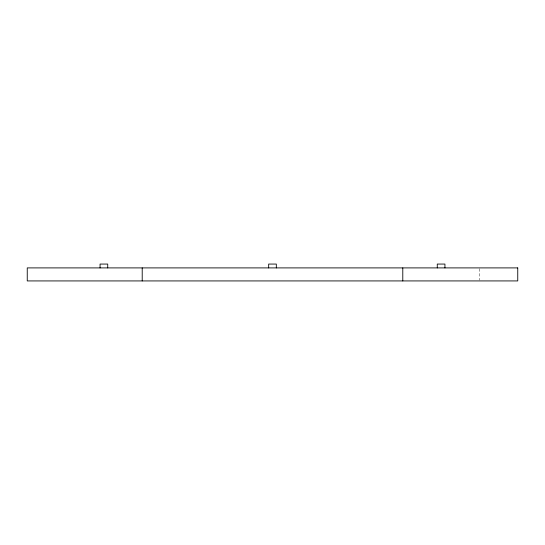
<?xml version="1.0" encoding="UTF-8"?>
<svg xmlns="http://www.w3.org/2000/svg" width="545" height="545" viewBox="0 0 545 545"><rect width="100%" height="100%" fill="white"/><g stroke="black" fill="none" stroke-linecap="round" stroke-linejoin="round"><path stroke-width="0.41" stroke-dasharray="2.73 2.04" d="M479.43 268.719L479.43 280.116"/><path stroke-width="0.82" d="M444.938 267.902L444.938 264.066L437.274 264.066L437.274 267.902M402.789 267.902L402.789 280.934M276.329 267.902L276.329 264.066L268.665 264.066L268.665 267.902M142.211 267.902L142.211 280.934M107.726 267.902L107.726 264.066L100.062 264.066L100.062 267.902M517.75 267.902L27.25 267.902L27.25 280.934L517.75 280.927L517.75 267.902"/></g></svg>
